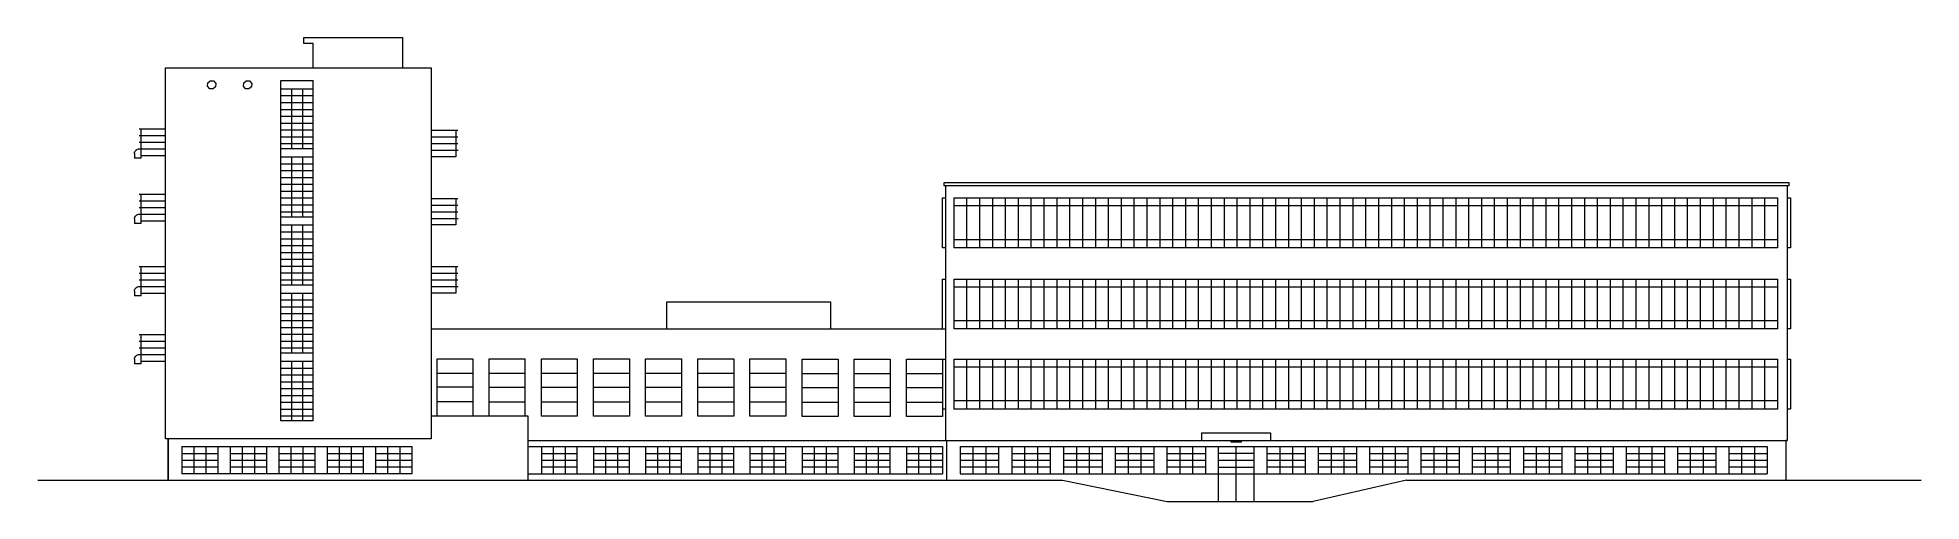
# Model space of a CAD drawing. Header units: millimetres. Extents: x 0 to 82234, y -926 to 19324.
import ezdxf

# ---------------------------------------------------------------- set-up
doc = ezdxf.new("R2010")
doc.units = ezdxf.units.MM
doc.layers.add('ceco.net 388 Bauhaus', color=7, linetype='Continuous')

msp = doc.modelspace()

# ---------------------------------------------------------------- linework, layer by layer
at = {"layer": 'ceco.net 388 Bauhaus', "linetype": 'Continuous', "lineweight": 5}
for p, q in [((10614.127, 2583.854), (10614.127, 17453.854)), ((10614.127, 17091.17), (12034.127, 17091.17)), ((10614.127, 16791.957), (12034.127, 16791.957)), ((10614.127, 16492.745), (12034.127, 16492.745)), ((11087.127, 17062.537), (11087.127, 14479.854)), ((11560.127, 17062.537), (11560.127, 14479.854)), ((10614.127, 16193.532), (12034.127, 16193.532)), ((10614.127, 15894.317), (12034.127, 15894.317)), ((4429.127, 15343.854), (5584.127, 15343.854)), ((4429.127, 15053.854), (5584.127, 15053.854)), ((4514.127, 14063.854), (4514.127, 15343.854)), ((10614.127, 15595.104), (12034.127, 15595.104)), ((10614.127, 15295.89), (12034.127, 15295.89)), ((10614.127, 14996.676), (12034.127, 14996.676)), ((17184.127, 14987.17), (18339.127, 14987.17)), ((18254.127, 15277.17), (18254.127, 14117.17)), ((4229.986, 14266.259), (4229.127, 14063.854)), ((4514.127, 14063.854), (4229.127, 14063.854)), ((4429.127, 14763.854), (5584.127, 14763.854)), ((4444.334, 14473.086), (5584.127, 14473.854)), ((4514.127, 14473.854), (5584.127, 14473.854)), ((4514.127, 14183.854), (5584.127, 14183.854)), ((10614.127, 14697.464), (12034.127, 14697.464)), ((10614.127, 14117.17), (12034.127, 14117.17)), ((11087.127, 14088.537), (11087.127, 11505.854)), ((11560.127, 14088.537), (11560.127, 11505.854)), ((17184.127, 14697.17), (18339.127, 14697.17)), ((17184.127, 14407.17), (18361.627, 14407.17)), ((18254.127, 14117.17), (17184.127, 14117.17)), ((10614.127, 13817.957), (12034.127, 13817.957)), ((10614.127, 13518.745), (12034.127, 13518.745)), ((10614.127, 13219.532), (12034.127, 13219.532)), ((4429.127, 12483.854), (5584.127, 12483.854)), ((4514.127, 11203.854), (4514.127, 12483.854)), ((10614.127, 12920.317), (12034.127, 12920.317)), ((10614.127, 12621.104), (12034.127, 12621.104)), ((39644.742, 1723.854), (39644.742, 12853.854)), ((4429.127, 12193.854), (5584.127, 12193.854)), ((4429.127, 11903.854), (5584.127, 11903.854)), ((4444.334, 11613.086), (5584.127, 11613.854)), ((4514.127, 11613.854), (5584.127, 11613.854)), ((10614.127, 12321.89), (12034.127, 12321.89)), ((10614.127, 12022.676), (12034.127, 12022.676)), ((10614.127, 11723.464), (12034.127, 11723.464)), ((17184.127, 12013.17), (18339.127, 12013.17)), ((17184.127, 11723.17), (18339.127, 11723.17)), ((18254.127, 12303.17), (18254.127, 11143.17)), ((39994.218, 12323.854), (39994.218, 10143.854)), ((75951.397, 11973.854), (39994.218, 11973.854)), ((40556.049, 12323.854), (40556.049, 10143.854)), ((41117.88, 12323.854), (41117.88, 10143.854)), ((41679.711, 12323.854), (41679.711, 10143.854)), ((42241.541, 12323.854), (42241.541, 10143.854)), ((42803.372, 12323.854), (42803.372, 10143.854)), ((43365.203, 12323.854), (43365.203, 10143.854)), ((43927.034, 12323.854), (43927.034, 10143.854)), ((44488.865, 12323.854), (44488.865, 10143.854)), ((45050.696, 12323.854), (45050.696, 10143.854)), ((45612.527, 12323.854), (45612.527, 10143.854)), ((46174.358, 12323.854), (46174.358, 10143.854)), ((46736.189, 12323.854), (46736.189, 10143.854)), ((47298.02, 12323.854), (47298.02, 10143.854)), ((47859.851, 12323.854), (47859.851, 10143.854)), ((48421.682, 12323.854), (48421.682, 10143.854)), ((48983.513, 12323.854), (48983.513, 10143.854)), ((49545.344, 12323.854), (49545.344, 10143.854)), ((50107.175, 12323.854), (50107.175, 10143.854)), ((50669.005, 12323.854), (50669.005, 10143.854)), ((51230.836, 12323.854), (51230.836, 10143.854)), ((51792.667, 12323.854), (51792.667, 10143.854)), ((52354.498, 12323.854), (52354.498, 10143.854)), ((52916.329, 12323.854), (52916.329, 10143.854)), ((53478.16, 12323.854), (53478.16, 10143.854)), ((54039.991, 12323.854), (54039.991, 10143.854)), ((54601.822, 12323.854), (54601.822, 10143.854)), ((55163.653, 12323.854), (55163.653, 10143.854)), ((55725.484, 12323.854), (55725.484, 10143.854)), ((56287.315, 12323.854), (56287.315, 10143.854)), ((56849.146, 12323.854), (56849.146, 10143.854)), ((57410.977, 12323.854), (57410.977, 10143.854)), ((57972.808, 12323.854), (57972.808, 10143.854)), ((58534.639, 12323.854), (58534.639, 10143.854)), ((59096.469, 12323.854), (59096.469, 10143.854)), ((59658.3, 12323.854), (59658.3, 10143.854)), ((60220.131, 12323.854), (60220.131, 10143.854)), ((60781.962, 12323.854), (60781.962, 10143.854)), ((61343.793, 12323.854), (61343.793, 10143.854)), ((61905.624, 12323.854), (61905.624, 10143.854)), ((62467.455, 12323.854), (62467.455, 10143.854)), ((63029.286, 12323.854), (63029.286, 10143.854)), ((63591.117, 12323.854), (63591.117, 10143.854)), ((64152.948, 12323.854), (64152.948, 10143.854)), ((64714.779, 12323.854), (64714.779, 10143.854)), ((65276.61, 12323.854), (65276.61, 10143.854)), ((65838.441, 12323.854), (65838.441, 10143.854)), ((66400.272, 12323.854), (66400.272, 10143.854)), ((66962.102, 12323.854), (66962.102, 10143.854)), ((67523.933, 12323.854), (67523.933, 10143.854)), ((68085.764, 12323.854), (68085.764, 10143.854)), ((68647.595, 12323.854), (68647.595, 10143.854)), ((69209.426, 12323.854), (69209.426, 10143.854)), ((69771.257, 12323.854), (69771.257, 10143.854)), ((70333.088, 12323.854), (70333.088, 10143.854)), ((70894.919, 12323.854), (70894.919, 10143.854)), ((71456.75, 12323.854), (71456.75, 10143.854)), ((72018.581, 12323.854), (72018.581, 10143.854)), ((72580.412, 12323.854), (72580.412, 10143.854)), ((73142.243, 12323.854), (73142.243, 10143.854)), ((73704.074, 12323.854), (73704.074, 10143.854)), ((74265.905, 12323.854), (74265.905, 10143.854)), ((74827.736, 12323.854), (74827.736, 10143.854)), ((75389.566, 12323.854), (75389.566, 10143.854)), ((4229.986, 11406.259), (4229.127, 11203.854)), ((4514.127, 11203.854), (4229.127, 11203.854)), ((4514.127, 11323.854), (5584.127, 11323.854)), ((10614.127, 11143.17), (12034.127, 11143.17)), ((10614.127, 10843.957), (12034.127, 10843.957)), ((11087.127, 11114.537), (11087.127, 8531.854)), ((11560.127, 11114.537), (11560.127, 8531.854)), ((17184.127, 11433.17), (18361.627, 11433.17)), ((18254.127, 11143.17), (17184.127, 11143.17)), ((10614.127, 10544.745), (12034.127, 10544.745)), ((10614.127, 10245.532), (12034.127, 10245.532)), ((10614.127, 9946.317), (12034.127, 9946.317)), ((75951.397, 10493.854), (39994.218, 10493.854)), ((4429.127, 9329.17), (5584.127, 9329.17)), ((4514.127, 8049.17), (4514.127, 9329.17)), ((10614.127, 9647.104), (12034.127, 9647.104)), ((10614.127, 9347.89), (12034.127, 9347.89)), ((10614.127, 9048.676), (12034.127, 9048.676)), ((18254.127, 9329.17), (18254.127, 8169.17)), ((4229.986, 8251.575), (4229.127, 8049.17)), ((4429.127, 9039.17), (5584.127, 9039.17)), ((4429.127, 8749.17), (5584.127, 8749.17)), ((4444.334, 8458.402), (5584.127, 8459.17)), ((4514.127, 8459.17), (5584.127, 8459.17)), ((10614.127, 8749.464), (12034.127, 8749.464)), ((17184.127, 9039.17), (18339.127, 9039.17)), ((17184.127, 8749.17), (18339.127, 8749.17)), ((17184.127, 8459.17), (18361.627, 8459.17)), ((39994.218, 8783.854), (39994.218, 6603.854)), ((75951.397, 8433.854), (39994.218, 8433.854)), ((40556.049, 8783.854), (40556.049, 6603.854)), ((41117.88, 8783.854), (41117.88, 6603.854)), ((41679.711, 8783.854), (41679.711, 6603.854)), ((42241.541, 8783.854), (42241.541, 6603.854)), ((42803.372, 8783.854), (42803.372, 6603.854)), ((43365.203, 8783.854), (43365.203, 6603.854)), ((43927.034, 8783.854), (43927.034, 6603.854)), ((44488.865, 8783.854), (44488.865, 6603.854)), ((45050.696, 8783.854), (45050.696, 6603.854)), ((45612.527, 8783.854), (45612.527, 6603.854)), ((46174.358, 8783.854), (46174.358, 6603.854)), ((46736.189, 8783.854), (46736.189, 6603.854)), ((47298.02, 8783.854), (47298.02, 6603.854)), ((47859.851, 8783.854), (47859.851, 6603.854)), ((48421.682, 8783.854), (48421.682, 6603.854)), ((48983.513, 8783.854), (48983.513, 6603.854)), ((49545.344, 8783.854), (49545.344, 6603.854)), ((50107.175, 8783.854), (50107.175, 6603.854)), ((50669.005, 8783.854), (50669.005, 6603.854)), ((51230.836, 8783.854), (51230.836, 6603.854)), ((51792.667, 8783.854), (51792.667, 6603.854)), ((52354.498, 8783.854), (52354.498, 6603.854)), ((52916.329, 8783.854), (52916.329, 6603.854)), ((53478.16, 8783.854), (53478.16, 6603.854)), ((54039.991, 8783.854), (54039.991, 6603.854)), ((54601.822, 8783.854), (54601.822, 6603.854)), ((55163.653, 8783.854), (55163.653, 6603.854)), ((55725.484, 8783.854), (55725.484, 6603.854)), ((56287.315, 8783.854), (56287.315, 6603.854)), ((56849.146, 8783.854), (56849.146, 6603.854)), ((57410.977, 8783.854), (57410.977, 6603.854)), ((57972.808, 8783.854), (57972.808, 6603.854)), ((58534.639, 8783.854), (58534.639, 6603.854)), ((59096.469, 8783.854), (59096.469, 6603.854)), ((59658.3, 8783.854), (59658.3, 6603.854)), ((60220.131, 8783.854), (60220.131, 6603.854)), ((60781.962, 8783.854), (60781.962, 6603.854)), ((61343.793, 8783.854), (61343.793, 6603.854)), ((61905.624, 8783.854), (61905.624, 6603.854)), ((62467.455, 8783.854), (62467.455, 6603.854)), ((63029.286, 8783.854), (63029.286, 6603.854)), ((63591.117, 8783.854), (63591.117, 6603.854)), ((64152.948, 8783.854), (64152.948, 6603.854)), ((64714.779, 8783.854), (64714.779, 6603.854)), ((65276.61, 8783.854), (65276.61, 6603.854)), ((65838.441, 8783.854), (65838.441, 6603.854)), ((66400.272, 8783.854), (66400.272, 6603.854)), ((66962.102, 8783.854), (66962.102, 6603.854)), ((67523.933, 8783.854), (67523.933, 6603.854)), ((68085.764, 8783.854), (68085.764, 6603.854)), ((68647.595, 8783.854), (68647.595, 6603.854)), ((69209.426, 8783.854), (69209.426, 6603.854)), ((69771.257, 8783.854), (69771.257, 6603.854)), ((70333.088, 8783.854), (70333.088, 6603.854)), ((70894.919, 8783.854), (70894.919, 6603.854)), ((71456.75, 8783.854), (71456.75, 6603.854)), ((72018.581, 8783.854), (72018.581, 6603.854)), ((72580.412, 8783.854), (72580.412, 6603.854)), ((73142.243, 8783.854), (73142.243, 6603.854)), ((73704.074, 8783.854), (73704.074, 6603.854)), ((74265.905, 8783.854), (74265.905, 6603.854)), ((74827.736, 8783.854), (74827.736, 6603.854)), ((75389.566, 8783.854), (75389.566, 6603.854)), ((4514.127, 8049.17), (4229.127, 8049.17)), ((4514.127, 8169.17), (5584.127, 8169.17)), ((10614.127, 8169.17), (12034.127, 8169.17)), ((10614.127, 7869.957), (12034.127, 7869.957)), ((10614.127, 7570.745), (12034.127, 7570.745)), ((11087.127, 8140.537), (11087.127, 5557.854)), ((11560.127, 8140.537), (11560.127, 5557.854)), ((18254.127, 8169.17), (17184.127, 8169.17)), ((10614.127, 7271.532), (12034.127, 7271.532)), ((10614.127, 6972.317), (12034.127, 6972.317)), ((10614.127, 6673.104), (12034.127, 6673.104)), ((17184.127, 6603.854), (39644.742, 6603.854)), ((75951.397, 6953.854), (39994.218, 6953.854)), ((4429.127, 6355.17), (5584.127, 6355.17)), ((4429.127, 6065.17), (5584.127, 6065.17)), ((4429.127, 5775.17), (5584.127, 5775.17)), ((4514.127, 5075.17), (4514.127, 6355.17)), ((10614.127, 6373.89), (12034.127, 6373.89)), ((10614.127, 6074.676), (12034.127, 6074.676)), ((10614.127, 5775.464), (12034.127, 5775.464)), ((4229.986, 5277.575), (4229.127, 5075.17)), ((4514.127, 5075.17), (4229.127, 5075.17)), ((4444.334, 5484.402), (5584.127, 5485.17)), ((4514.127, 5485.17), (5584.127, 5485.17)), ((4514.127, 5195.17), (5584.127, 5195.17)), ((10614.127, 5195.17), (12034.127, 5195.17)), ((11087.127, 5166.537), (11087.127, 2583.854)), ((11560.127, 5166.537), (11560.127, 2583.854)), ((17434.127, 2803.854), (17434.127, 5303.854)), ((19711.335, 2803.854), (19711.335, 5298.042)), ((21988.542, 2798.042), (21988.542, 5298.042)), ((24265.751, 2798.042), (24265.751, 5298.042)), ((26542.96, 2792.23), (26542.96, 5292.23)), ((28820.168, 2792.23), (28820.168, 5292.23)), ((31097.375, 2792.23), (31097.375, 5292.23)), ((33374.584, 2786.418), (33374.584, 5286.418)), ((35651.792, 2786.418), (35651.792, 5286.418)), ((37929, 2786.418), (37929, 5286.418)), ((39994.218, 5286.418), (39994.218, 3106.418)), ((75951.397, 4936.418), (39994.218, 4936.418)), ((40556.049, 5286.418), (40556.049, 3106.418)), ((41117.88, 5286.418), (41117.88, 3106.418)), ((41679.711, 5286.418), (41679.711, 3106.418)), ((42241.541, 5286.418), (42241.541, 3106.418)), ((42803.372, 5286.418), (42803.372, 3106.418)), ((43365.203, 5286.418), (43365.203, 3106.418)), ((43927.034, 5286.418), (43927.034, 3106.418)), ((44488.865, 5286.418), (44488.865, 3106.418)), ((45050.696, 5286.418), (45050.696, 3106.418)), ((45612.527, 5286.418), (45612.527, 3106.418)), ((46174.358, 5286.418), (46174.358, 3106.418)), ((46736.189, 5286.418), (46736.189, 3106.418)), ((47298.02, 5286.418), (47298.02, 3106.418)), ((47859.851, 5286.418), (47859.851, 3106.418)), ((48421.682, 5286.418), (48421.682, 3106.418)), ((48983.513, 5286.418), (48983.513, 3106.418)), ((49545.344, 5286.418), (49545.344, 3106.418)), ((50107.175, 5286.418), (50107.175, 3106.418)), ((50669.005, 5286.418), (50669.005, 3106.418)), ((51230.836, 5286.418), (51230.836, 3106.418)), ((51792.667, 5286.418), (51792.667, 3106.418)), ((52354.498, 5286.418), (52354.498, 3106.418)), ((52916.329, 5286.418), (52916.329, 3106.418)), ((53478.16, 5286.418), (53478.16, 3106.418)), ((54039.991, 5286.418), (54039.991, 3106.418)), ((54601.822, 5286.418), (54601.822, 3106.418)), ((55163.653, 5286.418), (55163.653, 3106.418)), ((55725.484, 5286.418), (55725.484, 3106.418)), ((56287.315, 5286.418), (56287.315, 3106.418)), ((56849.146, 5286.418), (56849.146, 3106.418)), ((57410.977, 5286.418), (57410.977, 3106.418)), ((57972.808, 5286.418), (57972.808, 3106.418)), ((58534.639, 5286.418), (58534.639, 3106.418)), ((59096.469, 5286.418), (59096.469, 3106.418)), ((59658.3, 5286.418), (59658.3, 3106.418)), ((60220.131, 5286.418), (60220.131, 3106.418)), ((60781.962, 5286.418), (60781.962, 3106.418)), ((61343.793, 5286.418), (61343.793, 3106.418)), ((61905.624, 5286.418), (61905.624, 3106.418)), ((62467.455, 5286.418), (62467.455, 3106.418)), ((63029.286, 5286.418), (63029.286, 3106.418)), ((63591.117, 5286.418), (63591.117, 3106.418)), ((64152.948, 5286.418), (64152.948, 3106.418)), ((64714.779, 5286.418), (64714.779, 3106.418)), ((65276.61, 5286.418), (65276.61, 3106.418)), ((65838.441, 5286.418), (65838.441, 3106.418)), ((66400.272, 5286.418), (66400.272, 3106.418)), ((66962.102, 5286.418), (66962.102, 3106.418)), ((67523.933, 5286.418), (67523.933, 3106.418)), ((68085.764, 5286.418), (68085.764, 3106.418)), ((68647.595, 5286.418), (68647.595, 3106.418)), ((69209.426, 5286.418), (69209.426, 3106.418)), ((69771.257, 5286.418), (69771.257, 3106.418)), ((70333.088, 5286.418), (70333.088, 3106.418)), ((70894.919, 5286.418), (70894.919, 3106.418)), ((71456.75, 5286.418), (71456.75, 3106.418)), ((72018.581, 5286.418), (72018.581, 3106.418)), ((72580.412, 5286.418), (72580.412, 3106.418)), ((73142.243, 5286.418), (73142.243, 3106.418)), ((73704.074, 5286.418), (73704.074, 3106.418)), ((74265.905, 5286.418), (74265.905, 3106.418)), ((74827.736, 5286.418), (74827.736, 3106.418)), ((75389.566, 5286.418), (75389.566, 3106.418)), ((10614.127, 4895.957), (12034.127, 4895.957)), ((10614.127, 4596.745), (12034.127, 4596.745)), ((10614.127, 4297.532), (12034.127, 4297.532)), ((10614.127, 3998.317), (12034.127, 3998.317)), ((10614.127, 3699.104), (12034.127, 3699.104)), ((10614.127, 3399.89), (12034.127, 3399.89)), ((19004.254, 4053.854), (17434.127, 4053.854)), ((21281.462, 4048.042), (19711.335, 4048.042)), ((23558.67, 4048.042), (21988.542, 4048.042)), ((25835.879, 4048.042), (24265.751, 4048.042)), ((28113.086, 4042.23), (26542.96, 4042.23)), ((30390.294, 4042.23), (28820.168, 4042.23)), ((32667.503, 4042.23), (31097.375, 4042.23)), ((34944.712, 4036.418), (33374.584, 4036.418)), ((37221.919, 4036.418), (35651.792, 4036.418)), ((39499.127, 4036.418), (37929, 4036.418)), ((75951.397, 3456.418), (39994.218, 3456.418)), ((10614.127, 3100.676), (12034.127, 3100.676)), ((10614.127, 2801.464), (12034.127, 2801.464)), ((12034.127, 2583.854), (10614.127, 2583.854)), ((17184.127, 2803.854), (21404.127, 2803.854)), ((21404.127, 2803.854), (21404.127, 0)), ((23558.67, 2798.042), (21988.542, 2798.042)), ((25835.879, 2798.042), (24265.751, 2798.042)), ((28113.086, 2792.23), (26542.96, 2792.23)), ((30390.294, 2792.23), (28820.168, 2792.23)), ((32667.503, 2792.23), (31097.375, 2792.23)), ((34944.712, 2786.418), (33374.584, 2786.418)), ((37221.919, 2786.418), (35651.792, 2786.418)), ((39499.127, 2786.418), (37929, 2786.418)), ((5694.127, 1803.854), (5694.127, 0)), ((21404.127, 1723.854), (76379.28, 1723.854)), ((39683.573, 1723.854), (39683.573, 0)), ((76321.034, 1723.854), (76321.034, 0)), ((6294.127, 1463.854), (6294.127, 273.854)), ((6294.127, 868.854), (7869.127, 868.854)), ((6819.127, 1463.854), (6819.127, 273.854)), ((7344.127, 1463.854), (7344.127, 273.854)), ((7869.127, 1463.854), (7869.127, 273.854)), ((8409.127, 1463.854), (8409.127, 273.854)), ((8409.127, 868.854), (9984.127, 868.854)), ((8934.127, 1463.854), (8934.127, 273.854)), ((9459.127, 1463.854), (9459.127, 273.854)), ((9984.127, 1463.854), (9984.127, 273.854)), ((10524.127, 1463.854), (10524.127, 273.854)), ((10524.127, 868.854), (12099.127, 868.854)), ((11049.127, 1463.854), (11049.127, 273.854)), ((11574.127, 1463.854), (11574.127, 273.854)), ((12099.127, 1463.854), (12099.127, 273.854)), ((12639.127, 1463.854), (12639.127, 273.854)), ((12639.127, 868.854), (14214.127, 868.854)), ((13164.127, 1463.854), (13164.127, 273.854)), ((13689.127, 1463.854), (13689.127, 273.854)), ((14214.127, 1463.854), (14214.127, 273.854)), ((14754.127, 868.854), (16329.127, 868.854)), ((15279.127, 1463.854), (15279.127, 273.854)), ((15804.127, 1463.854), (15804.127, 273.854)), ((21988.542, 1463.854), (21988.542, 273.854)), ((21988.542, 868.854), (23558.67, 868.854)), ((22511.542, 1463.854), (22511.542, 273.854)), ((23034.542, 1463.854), (23034.542, 273.854)), ((24265.751, 1463.854), (24265.751, 273.854)), ((24265.751, 868.854), (25835.879, 868.854)), ((24788.751, 1463.854), (24788.751, 273.854)), ((25311.751, 1463.854), (25311.751, 273.854)), ((26542.96, 1463.854), (26542.96, 273.854)), ((26542.96, 868.854), (28113.088, 868.854)), ((27065.96, 1463.854), (27065.96, 273.854)), ((27588.96, 1463.854), (27588.96, 273.854)), ((28820.169, 1463.854), (28820.169, 273.854)), ((28820.169, 868.854), (30390.297, 868.854)), ((29343.169, 1463.854), (29343.169, 273.854)), ((29866.169, 1463.854), (29866.169, 273.854)), ((31097.378, 1463.854), (31097.378, 273.854)), ((31097.378, 868.854), (32667.506, 868.854)), ((31620.378, 1463.854), (31620.378, 273.854)), ((32143.378, 1463.854), (32143.378, 273.854)), ((33374.587, 1463.854), (33374.587, 273.854)), ((33374.587, 868.854), (34944.715, 868.854)), ((33897.587, 1463.854), (33897.587, 273.854)), ((34420.587, 1463.854), (34420.587, 273.854)), ((35651.796, 1463.854), (35651.796, 273.854)), ((35651.796, 868.854), (37221.924, 868.854)), ((36174.796, 1463.854), (36174.796, 273.854)), ((36697.796, 1463.854), (36697.796, 273.854)), ((37929.005, 1463.854), (37929.005, 273.854)), ((37929.005, 868.854), (39499.133, 868.854)), ((38452.005, 1463.854), (38452.005, 273.854)), ((38975.005, 1463.854), (38975.005, 273.854)), ((40269.75, 1463.854), (40269.75, 273.854)), ((40269.75, 868.854), (41950.759, 868.854)), ((40830.086, 1463.854), (40830.086, 273.854)), ((41390.423, 1463.854), (41390.423, 273.854)), ((41950.759, 1463.854), (41950.759, 273.854)), ((42527.105, 1463.854), (42527.105, 273.854)), ((42527.105, 868.854), (44208.113, 868.854)), ((43087.441, 1463.854), (43087.441, 273.854)), ((43647.778, 1463.854), (43647.778, 273.854)), ((44208.113, 1463.854), (44208.113, 273.854)), ((44784.459, 1463.854), (44784.459, 273.854)), ((44784.459, 868.854), (46465.468, 868.854)), ((45344.795, 1463.854), (45344.795, 273.854)), ((45905.132, 1463.854), (45905.132, 273.854)), ((46465.468, 1463.854), (46465.468, 273.854)), ((47041.813, 1463.854), (47041.813, 273.854)), ((47041.813, 868.854), (48722.822, 868.854)), ((47602.149, 1463.854), (47602.149, 273.854)), ((48162.486, 1463.854), (48162.486, 273.854)), ((48722.822, 1463.854), (48722.822, 273.854)), ((49299.168, 868.854), (50980.176, 868.854)), ((49859.504, 1463.854), (49859.504, 273.854)), ((50419.84, 1463.854), (50419.84, 273.854)), ((52322.948, -925.92), (52322.948, 1463.854)), ((53665.72, 1463.854), (53665.72, 273.854)), ((53665.72, 868.854), (55334.472, 868.854)), ((54221.97, 1463.854), (54221.97, 273.854)), ((54778.221, 1463.854), (54778.221, 273.854)), ((55334.472, 1463.854), (55334.472, 273.854)), ((55906.615, 1463.854), (55906.615, 273.854)), ((55906.615, 868.854), (57575.365, 868.854)), ((56462.865, 1463.854), (56462.865, 273.854)), ((57019.115, 1463.854), (57019.115, 273.854)), ((57575.365, 1463.854), (57575.365, 273.854)), ((58147.509, 1463.854), (58147.509, 273.854)), ((58147.509, 868.854), (59816.26, 868.854)), ((58703.758, 1463.854), (58703.758, 273.854)), ((59260.01, 1463.854), (59260.01, 273.854)), ((59816.26, 1463.854), (59816.26, 273.854)), ((60388.403, 1463.854), (60388.403, 273.854)), ((60388.403, 868.854), (62057.154, 868.854)), ((60944.653, 1463.854), (60944.653, 273.854)), ((61500.904, 1463.854), (61500.904, 273.854)), ((62057.154, 1463.854), (62057.154, 273.854)), ((62629.297, 868.854), (64298.048, 868.854)), ((63185.548, 1463.854), (63185.548, 273.854)), ((63741.798, 1463.854), (63741.798, 273.854)), ((64870.192, 1463.854), (64870.192, 273.854)), ((64870.192, 868.854), (66538.943, 868.854)), ((65426.442, 1463.854), (65426.442, 273.854)), ((65982.692, 1463.854), (65982.692, 273.854)), ((66538.943, 1463.854), (66538.943, 273.854)), ((67111.087, 1463.854), (67111.087, 273.854)), ((67111.087, 868.854), (68779.837, 868.854)), ((67667.336, 1463.854), (67667.336, 273.854)), ((68223.587, 1463.854), (68223.587, 273.854)), ((68779.837, 1463.854), (68779.837, 273.854)), ((69351.98, 1463.854), (69351.98, 273.854)), ((69351.98, 868.854), (71020.732, 868.854)), ((69908.23, 1463.854), (69908.23, 273.854)), ((70464.482, 1463.854), (70464.482, 273.854)), ((71020.732, 1463.854), (71020.732, 273.854)), ((71592.875, 1463.854), (71592.875, 273.854)), ((71592.875, 868.854), (73261.625, 868.854)), ((72149.125, 1463.854), (72149.125, 273.854)), ((72705.375, 1463.854), (72705.375, 273.854)), ((73261.625, 1463.854), (73261.625, 273.854)), ((73833.769, 868.854), (75502.52, 868.854)), ((74390.02, 1463.854), (74390.02, 273.854)), ((74946.27, 1463.854), (74946.27, 273.854)), ((0, 0), (44745.315, 0)), ((21404.127, 273.854), (39499.133, 273.854)), ((44745.315, 0), (49314.479, -925.92)), ((59760.42, 0), (55681.346, -925.92)), ((59760.42, 0), (82234.127, 0)), ((49314.479, -925.92), (55681.346, -925.92))]:
    msp.add_line(p, q, dxfattribs=at)
at = {"layer": 'ceco.net 388 Bauhaus', "linetype": 'Continuous', "lineweight": 15}
msp.add_lwpolyline([(0, 0), (5694.127, 0), (5694.127, 1803.854), (5584.127, 1803.854), (5584.127, 18003.854), (12024.127, 18003.854), (12024.127, 19063.854), (11614.127, 19063.854), (11614.127, 19323.854), (15934.127, 19323.854), (15934.127, 18003.854), (17184.127, 18003.854), (17184.127, 6603.854), (27474.127, 6603.854), (27474.127, 7783.854), (34614.127, 7783.854), (34614.127, 6603.854), (39499.127, 6603.854), (39499.127, 8783.854), (39644.742, 8783.854), (39644.742, 10143.854), (39499.127, 10143.854), (39499.127, 12323.854), (39644.742, 12323.854), (39644.742, 12853.854), (39567.453, 12853.854), (39567.453, 12993.854), (76456.569, 12993.854), (76456.569, 12853.854), (76379.28, 12840.86), (76379.28, 12323.854), (76524.895, 12323.854), (76524.895, 10143.854), (76379.28, 10143.854), (76379.28, 8783.854), (76524.895, 8783.854), (76524.895, 6603.854), (76379.28, 6603.854), (76379.28, 5286.418), (76524.895, 5286.418), (76524.895, 3106.418), (76379.28, 3100.507), (76379.28, 1723.854), (76321.034, 1723.854), (76321.034, 0), (82234.127, 0)], dxfattribs=at)
at = {"layer": 'ceco.net 388 Bauhaus', "linetype": 'Continuous', "lineweight": 5}
for points in [[(12024.127, 18003.854), (12024.127, 19063.854), (11614.127, 19063.854), (11614.127, 19323.854), (15934.127, 19323.854), (15934.127, 18003.854)], [(10614.127, 17453.854), (12034.127, 17453.854)], [(12034.127, 2583.854), (12034.127, 17453.854)], [(17184.127, 15277.17), (18339.127, 15277.17)], [(4229.99, 14266.097), (4233.396, 14307.637), (4245.233, 14347.657), (4265.001, 14384.409), (4291.868, 14416.344), (4324.693, 14442.112), (4362.093, 14460.624), (4402.488, 14471.098), (4444.171, 14473.095)], [(10614.127, 14479.854), (12034.127, 14479.854)], [(76379.28, 12853.854), (76379.28, 1723.854)], [(4229.99, 11406.097), (4233.396, 11447.637), (4245.233, 11487.657), (4265.001, 11524.409), (4291.868, 11556.344), (4324.693, 11582.112), (4362.093, 11600.624), (4402.488, 11611.098), (4444.171, 11613.095)], [(17184.127, 12303.17), (18339.127, 12303.17)], [(39644.742, 10143.854), (39499.127, 10143.854), (39499.127, 12323.854), (39644.742, 12323.854)], [(39994.218, 12323.854), (75951.397, 12323.854), (75951.397, 10143.854), (39994.218, 10143.854)], [(76379.28, 12323.854), (76524.895, 12323.854), (76524.895, 10143.854), (76379.28, 10143.854)], [(10614.127, 11505.854), (12034.127, 11505.854)], [(17184.127, 9329.17), (18339.127, 9329.17)], [(4229.99, 8251.413), (4233.396, 8292.953), (4245.233, 8332.973), (4265.001, 8369.725), (4291.868, 8401.66), (4324.693, 8427.428), (4362.093, 8445.94), (4402.488, 8456.414), (4444.171, 8458.411)], [(10614.127, 8531.854), (12034.127, 8531.854)], [(39499.127, 6603.854), (39499.127, 8783.854), (39644.742, 8783.854)], [(39994.218, 8783.854), (75951.397, 8783.854), (75951.397, 6603.854), (39994.218, 6603.854)], [(76379.28, 8783.854), (76524.895, 8783.854), (76524.895, 6603.854), (76379.28, 6603.854)], [(27474.127, 6603.854), (27474.127, 7783.854), (34614.127, 7783.854), (34614.127, 6603.854)], [(4229.99, 5277.413), (4233.396, 5318.953), (4245.233, 5358.973), (4265.001, 5395.725), (4291.868, 5427.66), (4324.693, 5453.428), (4362.093, 5471.94), (4402.488, 5482.414), (4444.171, 5484.411)], [(10614.127, 5557.854), (12034.127, 5557.854)], [(17434.127, 5303.854), (19004.254, 5303.854)], [(19004.254, 5303.854), (19004.254, 2803.854)], [(19711.335, 5298.042), (21281.462, 5298.042)], [(21281.462, 2803.854), (21281.462, 5298.042)], [(21988.542, 5298.042), (23558.67, 5298.042)], [(23558.67, 5298.042), (23558.67, 2798.042)], [(24265.751, 5298.042), (25835.879, 5298.042)], [(25835.879, 5298.042), (25835.879, 2798.042)], [(26542.96, 5292.23), (28113.086, 5292.23)], [(28113.086, 5292.23), (28113.086, 2792.23)], [(28820.168, 5292.23), (30390.294, 5292.23)], [(30390.294, 5292.23), (30390.294, 2792.23)], [(31097.375, 5292.23), (32667.503, 5292.23)], [(32667.503, 5292.23), (32667.503, 2792.23)], [(33374.584, 5286.418), (34944.712, 5286.418)], [(34944.712, 5286.418), (34944.712, 2786.418)], [(35651.792, 5286.418), (37221.919, 5286.418)], [(37221.919, 5286.418), (37221.919, 2786.418)], [(37929, 5286.418), (39644.742, 5286.418)], [(39499.127, 5286.418), (39499.127, 2786.418)], [(39994.218, 5286.418), (75951.397, 5286.418), (75951.397, 3106.418), (39994.218, 3106.418)], [(76379.28, 5286.418), (76524.895, 5286.418), (76524.895, 3106.418), (76379.28, 3106.418)], [(17434.127, 4678.854), (19004.254, 4678.854)], [(19711.335, 4673.042), (21281.462, 4673.042)], [(21988.542, 4673.042), (23558.67, 4673.042)], [(24265.751, 4673.042), (25835.879, 4673.042)], [(26542.96, 4667.23), (28113.086, 4667.23)], [(28820.168, 4667.23), (30390.294, 4667.23)], [(31097.375, 4667.23), (32667.503, 4667.23)], [(33374.584, 4661.418), (34944.712, 4661.418)], [(35651.792, 4661.418), (37221.919, 4661.418)], [(37929, 4661.418), (39499.127, 4661.418)], [(17434.127, 3428.854), (19004.254, 3428.854)], [(19711.335, 3423.042), (21281.462, 3423.042)], [(21988.542, 3423.042), (23558.67, 3423.042)], [(24265.751, 3423.042), (25835.879, 3423.042)], [(26542.96, 3417.23), (28113.086, 3417.23)], [(28820.168, 3417.23), (30390.294, 3417.23)], [(31097.375, 3417.23), (32667.503, 3417.23)], [(33374.584, 3411.418), (34944.712, 3411.418)], [(35651.792, 3411.418), (37221.919, 3411.418)], [(37929, 3411.418), (39499.127, 3411.418)], [(39644.742, 3106.418), (39499.127, 3106.418)], [(50827.968, 1723.854), (50827.968, 2063.854), (53817.928, 2063.854), (53817.928, 1723.854)], [(52546.225, 1723.854), (52546.225, 1653.854), (52099.672, 1653.854), (52099.672, 1723.854)], [(6294.127, 1463.854), (16329.127, 1463.854), (16329.127, 273.854), (6294.127, 273.854)], [(6294.127, 1166.354), (7869.127, 1166.354)], [(8409.127, 1166.354), (9984.127, 1166.354)], [(10524.127, 1166.354), (12099.127, 1166.354)], [(12639.127, 1166.354), (14214.127, 1166.354)], [(14754.127, 1463.854), (14754.127, 273.854)], [(14754.127, 1166.354), (16329.127, 1166.354)], [(21404.127, 1463.854), (39499.133, 1463.854)], [(21988.542, 1166.354), (23558.67, 1166.354)], [(23558.67, 273.854), (23558.67, 1463.854)], [(24265.751, 1166.354), (25835.879, 1166.354)], [(25835.879, 273.854), (25835.879, 1463.854)], [(26542.96, 1166.354), (28113.088, 1166.354)], [(28113.088, 273.854), (28113.088, 1463.854)], [(28820.169, 1166.354), (30390.297, 1166.354)], [(30390.297, 273.854), (30390.297, 1463.854)], [(31097.378, 1166.354), (32667.506, 1166.354)], [(32667.506, 273.854), (32667.506, 1463.854)], [(33374.587, 1166.354), (34944.715, 1166.354)], [(34944.715, 273.854), (34944.715, 1463.854)], [(35651.796, 1166.354), (37221.924, 1166.354)], [(37221.924, 273.854), (37221.924, 1463.854)], [(37929.005, 1166.354), (39499.133, 1166.354)], [(39499.133, 1463.854), (39499.133, 273.854)], [(40269.75, 1463.854), (75502.52, 1463.854)], [(40269.75, 1166.354), (41950.759, 1166.354)], [(42527.105, 1166.354), (44208.113, 1166.354)], [(44784.459, 1166.354), (46465.468, 1166.354)], [(47041.813, 1166.354), (48722.822, 1166.354)], [(49299.168, 1463.854), (49299.168, 273.854)], [(49299.168, 1166.354), (50980.176, 1166.354)], [(50980.176, 1463.854), (50980.176, 273.854)], [(51546.335, -925.92), (51546.335, 1463.854)], [(53099.561, 1165.133), (51546.335, 1165.133)], [(51546.335, 866.411), (53099.561, 866.411)], [(53099.561, 1463.854), (53099.561, -925.92)], [(53665.72, 1166.354), (55334.472, 1166.354)], [(55906.615, 1166.354), (57575.365, 1166.354)], [(58147.509, 1166.354), (59816.26, 1166.354)], [(60388.403, 1166.354), (62057.154, 1166.354)], [(62629.297, 1463.854), (62629.297, 273.854)], [(62629.297, 1166.354), (64298.048, 1166.354)], [(64298.048, 273.854), (64298.048, 1463.854)], [(64870.192, 1166.354), (66538.943, 1166.354)], [(67111.087, 1166.354), (68779.837, 1166.354)], [(69351.98, 1166.354), (71020.732, 1166.354)], [(71592.875, 1166.354), (73261.625, 1166.354)], [(73833.769, 1463.854), (73833.769, 273.854)], [(73833.769, 1166.354), (75502.52, 1166.354)], [(75502.52, 1463.854), (75502.52, 273.854)], [(7869.127, 571.354), (6294.127, 571.354)], [(9984.127, 571.354), (8409.127, 571.354)], [(12099.127, 571.354), (10524.127, 571.354)], [(14214.127, 571.354), (12639.127, 571.354)], [(16329.127, 571.354), (14754.127, 571.354)], [(23558.67, 571.354), (21988.542, 571.354)], [(25835.879, 571.354), (24265.751, 571.354)], [(28113.088, 571.354), (26542.96, 571.354)], [(30390.297, 571.354), (28820.169, 571.354)], [(32667.506, 571.354), (31097.378, 571.354)], [(34944.715, 571.354), (33374.587, 571.354)], [(37221.924, 571.354), (35651.796, 571.354)], [(39499.133, 571.354), (37929.005, 571.354)], [(41950.759, 571.354), (40269.75, 571.354)], [(40269.75, 273.854), (75502.52, 273.854)], [(44208.113, 571.354), (42527.105, 571.354)], [(46465.468, 571.354), (44784.459, 571.354)], [(48722.822, 571.354), (47041.813, 571.354)], [(50980.176, 571.354), (49299.168, 571.354)], [(51546.335, 567.689), (53099.561, 567.689)], [(55334.472, 571.354), (53665.72, 571.354)], [(57575.365, 571.354), (55906.615, 571.354)], [(59816.26, 571.354), (58147.509, 571.354)], [(62057.154, 571.354), (60388.403, 571.354)], [(64298.048, 571.354), (62629.297, 571.354)], [(66538.943, 571.354), (64870.192, 571.354)], [(68779.837, 571.354), (67111.087, 571.354)], [(71020.732, 571.354), (69351.98, 571.354)], [(73261.625, 571.354), (71592.875, 571.354)], [(75502.52, 571.354), (73833.769, 571.354)]]:
    msp.add_lwpolyline(points, dxfattribs=at)
for points in [[(5584.127, 18003.854), (17184.127, 18003.854), (17184.127, 1803.854), (5584.127, 1803.854)], [(7654.271, 17083.902), (7509.397, 17094.084), (7414.161, 17203.744), (7424.336, 17348.542), (7533.973, 17443.804), (7678.856, 17433.623), (7774.092, 17323.963), (7763.917, 17179.165)], [(9224.534, 17083.902), (9079.66, 17094.084), (8984.424, 17203.744), (8994.599, 17348.542), (9104.236, 17443.804), (9249.119, 17433.623), (9344.355, 17323.963), (9334.18, 17179.165)], [(39567.453, 12993.854), (76456.569, 12993.854), (76456.569, 12853.854), (39567.453, 12853.854)]]:
    msp.add_lwpolyline(points, close=True, dxfattribs=at)

doc.saveas('drawing.dxf')
